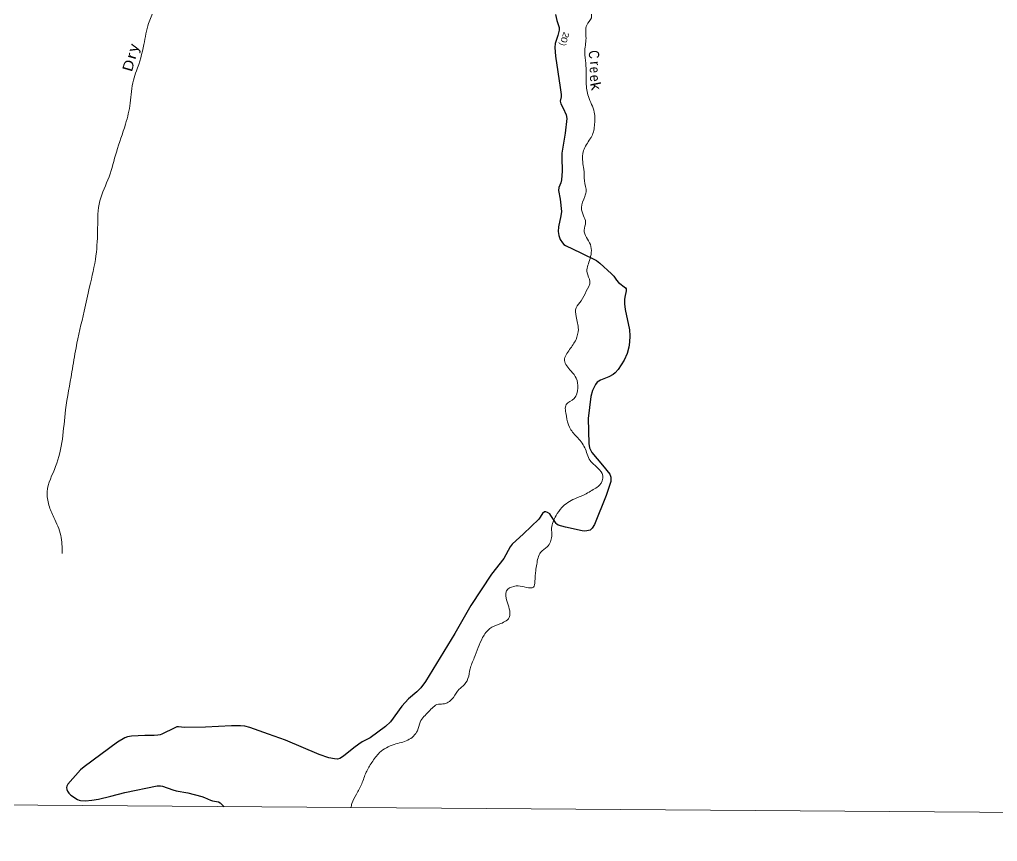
# Model space of a CAD drawing. Header units: feet. Extents: x -252658 to 9, y -366365 to -181930.
# Drawn here: x -180199 to -161072, y -366365 to -350302 of the extents above; entities that cross this region are included whole.
import ezdxf
from ezdxf.enums import TextEntityAlignment as Align

# ---------------------------------------------------------------- set-up
doc = ezdxf.new("R2010")
doc.units = ezdxf.units.FT
doc.header["$LTSCALE"] = 80
for name, color, linetype, lineweight in [('29', 7, 'Continuous', 25), ('39', 7, 'Continuous', 13), ('4', 7, 'Continuous', 13)]:
    doc.layers.add(name, color=color, linetype=linetype, lineweight=lineweight)
doc.layers.add('30', color=7, linetype='Continuous')
doc.layers.add('41', color=7, linetype='Continuous')

msp = doc.modelspace()

# ---------------------------------------------------------------- linework, layer by layer
at = {"layer": '29'}
for points in [[(-169718.2, -350201.45), (-169688.77, -350321.26), (-169645.6, -350455.54), (-169643.37, -350509.55), (-169671.28, -350610.36), (-169723.2, -350768.58), (-169727.88, -350849.25), (-169714.88, -351019.1), (-169628.29, -351626.79), (-169607.37, -351766.59), (-169606.12, -351813.89), (-169624.41, -351895.37), (-169611.85, -351945.76), (-169567.21, -352032), (-169505.85, -352166.49), (-169495.42, -352233.58), (-169528.23, -352523.48), (-169593.23, -352910.4), (-169595.52, -353000.29), (-169583.55, -353267.04), (-169597.52, -353436.43), (-169610.86, -353492.48), (-169649.09, -353585.49), (-169658.52, -353640.71), (-169622.16, -353809.14), (-169599.68, -354055.96), (-169610.41, -354140.2), (-169660.83, -354353.25), (-169661.98, -354441.2), (-169650.52, -354524.33), (-169624.23, -354598.39), (-169581.77, -354664.8), (-169554.55, -354697.76), (-169522.43, -354719.95), (-169217.93, -354860.52), (-168912.81, -355013.09), (-168848.44, -355061.21), (-168619.89, -355268.58), (-168573.32, -355318.39), (-168522.3, -355398.11), (-168484.51, -355441.66), (-168348.74, -355547.64), (-168336.96, -355563.49), (-168331.6, -355580.33), (-168332.67, -355605.06), (-168360.87, -355724.99)], [(-168360.87, -355724.99), (-168365.27, -355772.4), (-168365.61, -355858.76), (-168352.41, -355969.46), (-168266.93, -356363.14), (-168262.48, -356480.83), (-168266.42, -356608.04), (-168280.85, -356705.99), (-168315.13, -356831.64), (-168375.1, -356956.05), (-168492.75, -357138.38), (-168551.86, -357208.16), (-168590.16, -357238.71), (-168670.22, -357282.02), (-168836.54, -357347.65), (-168902.03, -357391.49), (-168936.81, -357436.51), (-168995.54, -357552.61), (-169027.09, -357669.08), (-169075.16, -358097.9), (-169064.33, -358588.7), (-169048.54, -358674.92), (-169008.01, -358763.66), (-168796.48, -359011.01), (-168651.76, -359190.12), (-168631.7, -359246.83), (-168634.86, -359329.82), (-168723.59, -359602.22), (-168951.81, -360168), (-168996.98, -360240.14), (-169017.03, -360263.07), (-169040.9, -360280.92), (-169102.98, -360297.47), (-169151.69, -360300.34), (-169196.15, -360297.37), (-169518.31, -360225), (-169663.07, -360181.37), (-169691.72, -360167.04), (-169705.65, -360149.83), (-169804.64, -359994.03), (-169829.24, -359963.51), (-169869.68, -359935.94), (-169903.73, -359920.51), (-169933.78, -359924.3), (-169969.62, -359954.91), (-170039.59, -360065.07), (-170339.86, -360352.56), (-170566.95, -360555.48), (-170603.11, -360604.61), (-170729.16, -360837.76), (-170965.42, -361140.92), (-171371.76, -361754.9), (-171686.01, -362300.44), (-172261.55, -363237.27), (-172353.22, -363363.4), (-172426.32, -363443.34), (-172594.36, -363578.58), (-172722.29, -363718.82), (-172942.61, -364028.42), (-173040.8, -364120.21), (-173341.99, -364339.77), (-173497.76, -364419.78), (-173562.22, -364464.21), (-173662.23, -364533.91), (-173865.14, -364698.59), (-173931.79, -364742.28), (-173981.93, -364755.19), (-174039.32, -364750.92), (-174150.96, -364729.39), (-174336.99, -364662.99), (-175000.46, -364388.61), (-175331.93, -364269.87)], [(-175331.93, -364269.87), (-175693.72, -364140.28), (-175792.63, -364113.14), (-175879.94, -364105.88), (-176053.91, -364104.82), (-176561.37, -364130.94), (-176965.89, -364141.38), (-177033.06, -364130.24), (-177092.21, -364124.2), (-177121.15, -364128.09), (-177159.11, -364144.57), (-177416.96, -364270.71), (-177447.03, -364282.18), (-177494.27, -364290.14), (-177568.8, -364296.51), (-177749.8, -364294.07), (-178007.13, -364305.11), (-178049.38, -364311.56), (-178090.32, -364320.18), (-178136.76, -364341.66), (-178281.84, -364426.59), (-178933.92, -364904.24), (-179006.22, -364964.27), (-179257.66, -365246.82), (-179277.08, -365284.76), (-179278.43, -365312.04), (-179274.85, -365347.15), (-179261.24, -365383.7), (-179238.02, -365422.98), (-179197.49, -365461.82), (-179062.84, -365544.95), (-179030.62, -365561.44), (-179004.01, -365567.91), (-178908.14, -365570.75), (-178787.81, -365559.28), (-178653.3, -365535.99), (-178410.64, -365479.26), (-178141.51, -365409.03), (-177510.06, -365281.22), (-177472.83, -365276.92), (-177444.6, -365278.47), (-177402.64, -365288.38), (-177203.03, -365356.97), (-177137.63, -365374.38), (-176910.79, -365418.52), (-176630.84, -365489.86), (-176579.68, -365506.96), (-176467.53, -365560.42), (-176427.84, -365571.46), (-176305.35, -365592.59), (-176274.57, -365611.6), (-176196.01, -365689.18)]]:
    msp.add_lwpolyline(points, dxfattribs=at)
at = {"layer": '39'}
for points in [[(-177649.83, -340612.17), (-177626.66, -340629.26), (-177410.23, -340743.56), (-177268.56, -340986.63), (-177152.37, -341199.17), (-176994.35, -341528.69), (-176869.39, -341805.49), (-176724.7, -341996.54), (-176554.19, -342099.95), (-176237.29, -342206.15), (-176029.4, -342346.32), (-175884.7, -342537.37), (-175765.08, -342677.87), (-175436.19, -342786.3), (-175244.22, -342920.16), (-174944.74, -342993.98), (-174625.05, -343162.33), (-174353.36, -343221.6), (-173970.83, -343254.94), (-173645.78, -343253.14), (-173345.28, -343479.21), (-173220.13, -343643.84), (-172953.6, -343761.1), (-172750.02, -343815.06), (-172641.03, -343985.4), (-172478.28, -344176.79), (-172227.24, -344163.56), (-172061.1, -344182.76), (-171941.68, -344333.26), (-171878.54, -344590.86), (-171711.07, -344746.29), (-171414.82, -344882.14), (-171193.71, -344962.48), (-170778.69, -345078.56), (-170594.04, -345176.23), (-170456.18, -345409.21), (-170447.55, -345683.8), (-170437.57, -345890.3), (-170370.45, -346047.82), (-170427.21, -346281.09), (-170453.88, -346514.94), (-170399.04, -346684.25), (-170272.85, -346796.82), (-170256.7, -346995.43), (-170252.94, -347211.83), (-170195.76, -347263), (-170002.7, -347442.96), (-169816.04, -347642.82), (-169673.07, -347819.81), (-169565.33, -347952.07), (-169532.54, -348120.95), (-169297.83, -348325.74), (-169142.56, -348591.1), (-169076.51, -348802.68), (-169132.55, -348999.91), (-169063.43, -349157.47), (-169000.29, -349415.07), (-169054.26, -349608.33), (-169008.81, -349847.56), (-169038.35, -350023.27), (-169015.05, -350266.08), (-169104.16, -350410.61), (-169119.24, -350666.71), (-169144.69, -350940.64), (-169124.85, -351155.35), (-169116.33, -351538.09), (-169071.44, -351805.35), (-168959.15, -352113.97), (-168954.29, -352376.46), (-169021.03, -352607.54), (-169037.59, -352633.26), (-169166.5, -352863.16), (-169184.96, -353087.14), (-169161.61, -353225.8), (-169152.03, -353452.33), (-169118.18, -353669.3), (-169142.02, -353758.99), (-169208.52, -353978.05), (-169167.52, -354137.08), (-169127.85, -354262.02), (-169154.95, -354415.74), (-169034.16, -354700.48), (-169052.35, -355012.61), (-169099.16, -355250.08), (-169042.34, -355421.42), (-169114.31, -355612.34), (-169214.25, -355796.72), (-169311.22, -355933.08), (-169314.62, -356105.27), (-169269.45, -356358.52), (-169311.49, -356558.02)], [(-179366, -360736.05), (-179392, -360384.05), (-179529, -360033.05), (-179625, -359794.05), (-179660, -359533.05), (-179493, -359036.05), (-179362, -358502.05), (-179298, -357931.05), (-179176, -357189.05), (-179094, -356719.05), (-178936, -356003.05), (-178830, -355528.05), (-178705, -354917.05), (-178672, -354371.05), (-178628, -353847.05), (-178449, -353374.05), (-178305, -352893.05), (-178126, -352346.05), (-178034, -351933.05), (-177973, -351486.05), (-177912, -351307.05), (-177766, -350788.05), (-177676, -350377.05), (-177566, -350124.05), (-177483, -349944.05), (-177407, -349599.05), (-177281, -349106.05), (-177153, -348727.05), (-176976, -348320.05), (-176808, -347917.05), (-176669, -347765.05), (-176575, -347519.05), (-176551, -347407.05), (-176533, -346963.05), (-176517, -346670.05), (-176507, -346056.05), (-176503, -345667.05), (-176641, -345374.05), (-176721, -344978.05), (-176857, -344725.05), (-176920, -344514.05), (-176971, -344299.05), (-177169, -344014.05), (-177453, -343804.05), (-177676, -343609.05), (-178182, -343310.05), (-178309, -343294.05), (-178614, -343179.05), (-178641, -343182.05), (-178854, -343110.05), (-178930, -342893.05), (-179021, -342648.05), (-179193, -342394.05), (-179144, -342194.05), (-179123, -341921.05), (-179115.97, -341745.25)], [(-169311.49, -356558.02), (-169439.7, -356751.88), (-169540.14, -356962.28), (-169411.92, -357175.05), (-169310.32, -357313.2), (-169281.97, -357504.03), (-169354.18, -357706.96), (-169504.99, -357826.27), (-169503.39, -358050.64), (-169443.52, -358270.12), (-169302.67, -358453.08), (-169144.44, -358670.43), (-169038.99, -358918.82), (-168885.48, -359069.97), (-168792.1, -359217.98), (-168857.97, -359405.01), (-168955.62, -359473.25), (-169168.72, -359597.38), (-169340.6, -359666.21), (-169592.83, -359841.67), (-169706.25, -359997.74), (-169791.36, -360244.5), (-169790.43, -360400.75), (-169876.75, -360607.42), (-170007.31, -360717.1), (-170082.08, -360948.03), (-170102.57, -361071.83), (-170118.82, -361285.84), (-170145.02, -361393.51), (-170285.6, -361400.84), (-170443.48, -361369.78), (-170533.97, -361380.07), (-170672.07, -361465.57), (-170670, -361665.92), (-170620.82, -361817.08), (-170624.21, -361989.28), (-170819.38, -362119.76), (-170999.64, -362206.46), (-171141.49, -362380.02), (-171305.84, -362779.49), (-171386.27, -362992.29), (-171428.16, -363183.78), (-171529.31, -363328.07), (-171598.76, -363390.84), (-171714.26, -363550.89), (-171887.25, -363675.78), (-172007.77, -363683.49), (-172195.2, -363828.14), (-172363.75, -364033.24), (-172417.2, -364200.48), (-172605.41, -364385.17), (-172869.87, -364468.26), (-173157.92, -364629.01), (-173308.14, -364820.44), (-173420.3, -365014.6), (-173507.02, -365241.29), (-173611.28, -365441.61), (-173697.13, -365624.25), (-173720.36, -365708.26)]]:
    msp.add_spline(points, degree=3, dxfattribs=at)
at = {"layer": '4'}
msp.add_lwpolyline([(-250643.67, -181929.5), (-219314.25, -182252.72), (-187984.41, -182532.85), (-156654.22, -182769.88), (-125323.73, -182963.82), (-93993.01, -183114.65), (-62662.1, -183222.4), (-31331.08, -183287.04), (0, -183308.59), (0, -366365.25), (-31582.88, -366343.53), (-63165.71, -366278.36), (-94748.41, -366181.36), (-126330.93, -366017.71), (-157913.21, -365822.21), (-189495.2, -365583.27), (-221076.82, -365300.9), (-252658.03, -364975.08)], close=True, dxfattribs=at)
msp.add_lwpolyline([(-250643.67, -181929.5), (-219314.25, -182252.72), (-187984.41, -182532.85), (-156654.22, -182769.88), (-125323.73, -182963.82), (-93993.01, -183114.65), (-62662.1, -183222.4), (-31331.08, -183287.04), (0, -183308.59), (0, -366365.25), (-31582.88, -366343.53), (-63165.71, -366278.36), (-94748.41, -366181.36), (-126330.93, -366017.71), (-157913.21, -365822.21), (-189495.2, -365583.27), (-221076.82, -365300.9), (-252658.03, -364975.08)], close=True, dxfattribs=at)

# ---------------------------------------------------------------- texts
at = {"layer": '30'}
for s, rotation, width, p in [('2', 251.836, 1.2, (-169571.21, -350583.92)), (')', 255.36, 0.95, (-169624.62, -350772.77)), ('0', 254.524, 1.25, (-169603.69, -350683.41))]:
    msp.add_text(s, height=120, rotation=rotation, dxfattribs=dict(at, width=width)).set_placement(p, align=Align.CENTER)
at = {"layer": '41'}
for s, rotation, width, p in [('y', 74.653, 1.15, (-177879.08, -350882.01)), ('r', 73.923, 1.25, (-177919.62, -351040.17)), ('C', 275.692, 0.85, (-169062.7, -350994.62)), ('D', 73.923, 1.15, (-177972.25, -351227.24)), ('e', 274.42, 0.8, (-169045.84, -351293.32)), ('e', 277.267, 0.9, (-169041.69, -351460.3)), ('k', 281.797, 1.15, (-169025.65, -351623.4))]:
    msp.add_text(s, height=200, rotation=rotation, dxfattribs=dict(at, width=width)).set_placement(p, align=Align.CENTER)
msp.add_text('r', height=200, rotation=276.131, dxfattribs=at).set_placement((-169041.48, -351168.39), align=Align.CENTER)

doc.saveas('drawing.dxf')
